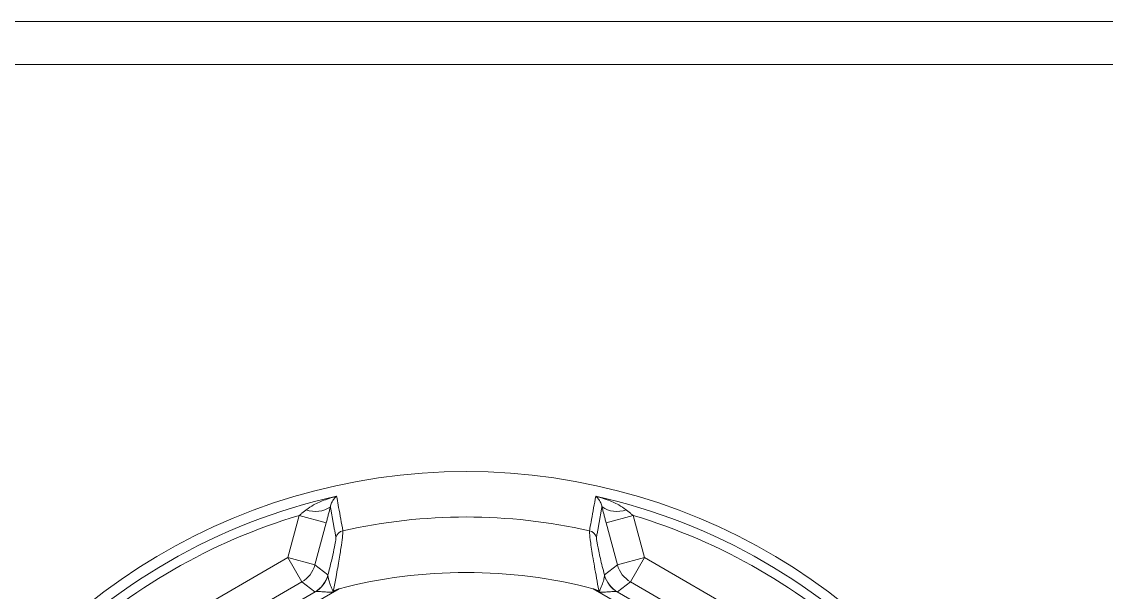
# Model space of a CAD drawing. Extents: x 12.1 to 108.7, y 1 to 80.4.
# Drawn here: x 102.11 to 103.274, y 32.497 to 33.109 of the extents above; entities that cross this region are included whole.
import ezdxf

# ---------------------------------------------------------------- set-up
doc = ezdxf.new("R2010")
doc.units = 0
doc.header["$MEASUREMENT"] = 0
doc.linetypes.add('SLD-Solid', pattern=[0])
doc.layers.add('OBJECT', color=7, linetype='CONTINUOUS')

msp = doc.modelspace()

# ---------------------------------------------------------------- linework, layer by layer
at = {"layer": 'OBJECT', "linetype": 'SLD-Solid', "lineweight": 15}
for p, q in [((101.833, 33.1093), (103.3406, 33.1093)), ((104.1413, 33.0633), (101.0323, 33.0633)), ((102.3956, 32.5345), (102.4077, 32.5797)), ((102.4367, 32.572), (102.4077, 32.5797)), ((102.4367, 32.572), (102.4245, 32.5267)), ((102.7659, 32.5797), (102.7369, 32.572)), ((102.7491, 32.5267), (102.7369, 32.572)), ((102.7659, 32.5797), (102.778, 32.5345)), ((102.3956, 32.5345), (102.1995, 32.4213)), ((102.4106, 32.5085), (102.3956, 32.5345)), ((102.4245, 32.5267), (102.3956, 32.5345)), ((102.4245, 32.5267), (102.4385, 32.516)), ((102.7351, 32.516), (102.7491, 32.5267)), ((102.778, 32.5345), (102.7491, 32.5267)), ((102.778, 32.5345), (102.763, 32.5085)), ((102.9741, 32.4213), (102.778, 32.5345)), ((102.2145, 32.3953), (102.4106, 32.5085)), ((102.4246, 32.4978), (102.4106, 32.5085)), ((102.763, 32.5085), (102.749, 32.4978)), ((102.763, 32.5085), (102.9591, 32.3953)), ((102.4504, 32.5011), (102.201, 32.3571)), ((102.2168, 32.3777), (102.4247, 32.4978)), ((102.4444, 32.4988), (102.4447, 32.498)), ((102.9726, 32.3571), (102.7232, 32.5011)), ((102.7289, 32.498), (102.7292, 32.4988)), ((102.7489, 32.4978), (102.9568, 32.3777))]:
    msp.add_line(p, q, dxfattribs=at)
for centre, radius, start, end in [((102.5868, 31.9769), 0.65, 24.5823, 155.4177), ((102.5868, 31.9769), 0.6388, 102.5667, 137.4333), ((102.5868, 31.9769), 0.6388, 42.5667, 77.4333), ((102.4252, 32.6113), 0.0273, 248.6277, 305.5142), ((102.7484, 32.6113), 0.0273, 234.4858, 291.3723), ((102.5868, 31.9769), 0.6289, 106.5431, 133.4569), ((102.5868, 31.9769), 0.6012, 77.2855, 102.7145), ((102.5868, 31.9769), 0.6289, 46.5431, 73.4569), ((102.4567, 32.5536), 0.01, 102.5834, 164.5517), ((102.7169, 32.5536), 0.01, 15.4483, 77.4166), ((102.3955, 32.5345), 0.03, 300.0672, 344.9328), ((102.7781, 32.5345), 0.03, 195.0672, 239.9328), ((102.4095, 32.5238), 0.03, 300.0672, 344.9328), ((102.4096, 32.5237), 0.03, 300.2599, 344.639), ((102.5868, 31.9769), 0.5417, 75.4189, 104.5811), ((102.7641, 32.5238), 0.03, 195.0672, 239.9328), ((102.7641, 32.5237), 0.03, 195.361, 239.7401)]:
    msp.add_arc(centre, radius, start, end, dxfattribs=at)
for points, knots in [([(102.4152, 32.5859), (102.4178, 32.5877), (102.4242, 32.5921), (102.4352, 32.5967), (102.4437, 32.5993), (102.4477, 32.6004), (102.4478, 32.6004)], [0, 0, 0, 0, 0.259143, 0.645711, 0.993122, 1, 1, 1, 1]), ([(102.4478, 32.6004), (102.4478, 32.6004), (102.4468, 32.5996), (102.4449, 32.5977), (102.4425, 32.5942), (102.4415, 32.5905), (102.4411, 32.5891)], [0, 0, 0, 0, 0.007057, 0.3586, 0.74584, 1, 1, 1, 1]), ([(102.4478, 32.6004), (102.448, 32.5996), (102.4487, 32.5956), (102.4509, 32.5833), (102.453, 32.5717), (102.4545, 32.5634)], [0, 0, 0, 0, 0.064852, 0.324258, 1, 1, 1, 1]), ([(102.7191, 32.5634), (102.7193, 32.5642), (102.72, 32.5682), (102.7222, 32.5805), (102.7243, 32.5921), (102.7258, 32.6004)], [0, 0, 0, 0, 0.064852, 0.324258, 1, 1, 1, 1]), ([(102.7325, 32.5891), (102.7321, 32.5905), (102.7311, 32.5942), (102.7287, 32.5977), (102.7268, 32.5996), (102.7258, 32.6004), (102.7258, 32.6004)], [0, 0, 0, 0, 0.25416, 0.6414, 0.992943, 1, 1, 1, 1]), ([(102.7258, 32.6004), (102.7259, 32.6004), (102.73, 32.5993), (102.7384, 32.5967), (102.7494, 32.5921), (102.7558, 32.5877), (102.7584, 32.5859)], [0, 0, 0, 0, 0.006878, 0.354289, 0.740857, 1, 1, 1, 1]), ([(102.4545, 32.5634), (102.4545, 32.562), (102.4545, 32.5594), (102.453, 32.5483), (102.4506, 32.533), (102.4476, 32.5159), (102.4454, 32.5041), (102.4444, 32.4991), (102.4444, 32.4988)], [0, 0, 0, 0, 0.20087, 0.40002, 0.605987, 0.832568, 0.991709, 1, 1, 1, 1]), ([(102.7292, 32.4988), (102.7292, 32.4991), (102.7283, 32.5037), (102.7259, 32.5168), (102.7224, 32.5367), (102.7197, 32.5541), (102.719, 32.5616), (102.7191, 32.563), (102.7191, 32.5634)], [0, 0, 0, 0, 0.008302, 0.15352, 0.438825, 0.698284, 0.923791, 1, 1, 1, 1]), ([(102.4385, 32.516), (102.4398, 32.521), (102.4423, 32.531), (102.4451, 32.5435), (102.4469, 32.5529), (102.447, 32.5552), (102.447, 32.5563)], [0, 0, 0, 0, 0.255736, 0.511069, 0.755325, 1, 1, 1, 1]), ([(102.7266, 32.5563), (102.7266, 32.556), (102.7265, 32.5547), (102.7275, 32.5484), (102.7305, 32.5344), (102.7336, 32.5221), (102.7351, 32.516)], [0, 0, 0, 0, 0.0927427, 0.3680565, 0.6884077, 1, 1, 1, 1]), ([(102.4385, 32.5157), (102.4385, 32.5152), (102.4385, 32.5137), (102.4394, 32.5103), (102.4408, 32.5057), (102.4425, 32.5018), (102.4434, 32.4993), (102.4439, 32.4987), (102.444, 32.4986), (102.4441, 32.4986), (102.4442, 32.4986), (102.4443, 32.4987), (102.4443, 32.4987), (102.4444, 32.4988), (102.4444, 32.4988)], [0, 0, 0, 0, 0.153502, 0.380166, 0.626293, 0.875654, 0.967797, 0.976809, 0.980954, 0.984134, 0.9874, 0.990544, 0.996552, 1, 1, 1, 1]), ([(102.7292, 32.4988), (102.7292, 32.4988), (102.7293, 32.4987), (102.7294, 32.4986), (102.7295, 32.4986), (102.7295, 32.4986), (102.7297, 32.4987), (102.73, 32.499), (102.7307, 32.5005), (102.7322, 32.5042), (102.734, 32.5092), (102.7351, 32.5135), (102.7351, 32.5151), (102.7351, 32.5157)], [0, 0, 0, 0, 0.006251, 0.010873, 0.014164, 0.017464, 0.021803, 0.032032, 0.073944, 0.240397, 0.569572, 0.838891, 1, 1, 1, 1]), ([(102.4447, 32.498), (102.4446, 32.498), (102.4443, 32.4978), (102.4438, 32.4976), (102.4424, 32.4974), (102.4392, 32.4975), (102.4345, 32.4978), (102.4296, 32.4981), (102.4261, 32.4981), (102.4251, 32.4979), (102.4247, 32.4978)], [0, 0, 0, 0, 0.020895, 0.038908, 0.075404, 0.191564, 0.449116, 0.682572, 0.877716, 1, 1, 1, 1]), ([(102.4444, 32.4988), (102.446, 32.4994), (102.448, 32.5002), (102.45, 32.501), (102.4504, 32.5011)], [0, 0, 0, 0, 0.779301, 1, 1, 1, 1]), ([(102.4504, 32.5011), (102.4501, 32.5009), (102.4482, 32.4999), (102.4463, 32.4989), (102.4447, 32.498)], [0, 0, 0, 0, 0.1860264, 1, 1, 1, 1]), ([(102.7232, 32.5011), (102.7236, 32.501), (102.7256, 32.5002), (102.7276, 32.4994), (102.7292, 32.4988)], [0, 0, 0, 0, 0.220699, 1, 1, 1, 1]), ([(102.7289, 32.498), (102.7273, 32.4989), (102.7254, 32.4999), (102.7235, 32.5009), (102.7232, 32.5011)], [0, 0, 0, 0, 0.813974, 1, 1, 1, 1]), ([(102.7489, 32.4978), (102.7485, 32.4979), (102.7475, 32.4981), (102.744, 32.4981), (102.7391, 32.4978), (102.7344, 32.4975), (102.7312, 32.4974), (102.7298, 32.4976), (102.7293, 32.4978), (102.729, 32.498), (102.7289, 32.498)], [0, 0, 0, 0, 0.122284, 0.317428, 0.550884, 0.808436, 0.924596, 0.961092, 0.979105, 1, 1, 1, 1])]:
    msp.add_open_spline(points, degree=3, knots=knots, dxfattribs=at)
for points in [[(102.4077, 32.5797), (102.4152, 32.5859)], [(102.4411, 32.5891), (102.4367, 32.572)], [(102.447, 32.5563), (102.4411, 32.5891)], [(102.7325, 32.5891), (102.7266, 32.5563)], [(102.7369, 32.572), (102.7325, 32.5891)], [(102.7584, 32.5859), (102.7659, 32.5797)], [(102.4385, 32.516), (102.4385, 32.5157)], [(102.7351, 32.5157), (102.7351, 32.516)], [(102.4247, 32.4978), (102.4246, 32.4978)], [(102.749, 32.4978), (102.7489, 32.4978)]]:
    msp.add_open_spline(points, degree=1, dxfattribs=at)

doc.saveas('drawing.dxf')
